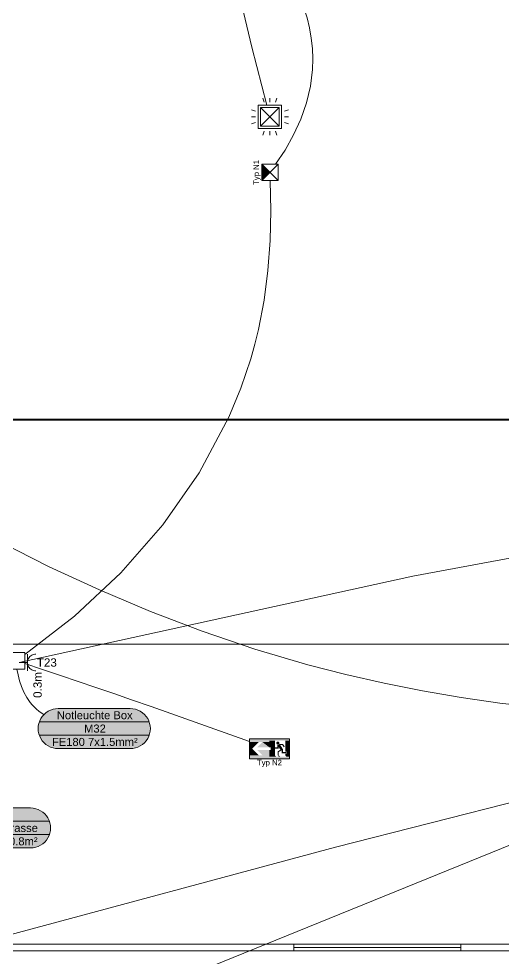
# Model space of a CAD drawing. Extents: x -1132 to 613, y -179 to 712.
# Drawn here: x -627.4 to -540.2, y 103.7 to 272.6 of the extents above; entities that cross this region are included whole.
import ezdxf
from ezdxf.lldxf.tags import DXFTag

# ---------------------------------------------------------------- set-up
doc = ezdxf.new("R2010")
doc.units = 0
doc.layers.get('0').update_dxf_attribs({"lineweight": 13})
for name, color, linetype, lineweight, true_color in [('A-____-MATC-OTLN', 7, 'Strichpunkt - Mittel', 40, 0x0080ff), ('EL01_WAN_BUS-KNX', 7, 'Continuous', 13, 0xcc0099), ('EL01_WAN_Kraft', 1, 'Continuous', 13, 0xff0000), ('EL01_WAN_Leitung_Brandmeldeanlagen', 7, 'Continuous', 13, 0xff8000), ('EL01_WAN_Leitung_BUS-KNX', 4, 'Continuous', 13, 0x00ffff), ('EL01_WAN_Leitung_HLKS', 5, 'Continuous', 13, 0x0000ff), ('EL01_WAN_Leitung_Kraft', 1, 'Continuous', 13, 0xff0000), ('EL01_WAN_Leitung_Licht', 7, 'Continuous', 13, 0x0080ff), ('EL01_WAN_Leitung_Notbeleuchtung', 7, 'Continuous', 13, 0x009900), ('EL01_WAN_Leuchten', 7, 'Continuous', 13, 0x0080ff), ('EL01_WAN_Notbeleuchtungen', 7, 'Continuous', 13, 0x009900), ('EL01_WAN_Notbeleuchtungentyp', 7, 'Continuous', 13, 0x009900)]:
    doc.layers.add(name, color=color, linetype=linetype, lineweight=lineweight, true_color=true_color)
doc.layers.add('S-GRID-____-OTLN', color=7, linetype='Continuous', lineweight=5)
doc.styles.get("Standard").update_dxf_attribs({"font": 'arial.ttf'})
tags = doc.linetypes.add('_Rasterlinie_', pattern=[0.375, 0.2, -0.05, 0.075, -0.05]).pattern_tags.tags
tags[10:11] = [DXFTag(74, 4), DXFTag(75, 0), DXFTag(340, '0'), DXFTag(46, 1.0), DXFTag(50, 0.0), DXFTag(44, 0.0), DXFTag(45, 0.0)]
tags[8:9] = [DXFTag(74, 4), DXFTag(75, 0), DXFTag(340, '0'), DXFTag(46, 1.0), DXFTag(50, 0.0), DXFTag(44, 0.0), DXFTag(45, 0.0)]
tags[6:7] = [DXFTag(74, 4), DXFTag(75, 0), DXFTag(340, '0'), DXFTag(46, 1.0), DXFTag(50, 0.0), DXFTag(44, 0.0), DXFTag(45, 0.0)]
tags[4:5] = [DXFTag(74, 4), DXFTag(75, 0), DXFTag(340, '0'), DXFTag(46, 1.0), DXFTag(50, 0.0), DXFTag(44, 0.0), DXFTag(45, 0.0)]
tags = doc.linetypes.add('Strichpunkt - Mittel', pattern=[0.35, 0.15, -0.1, 0, -0.1]).pattern_tags.tags
tags[10:11] = [DXFTag(74, 4), DXFTag(75, 0), DXFTag(340, '0'), DXFTag(46, 1.0), DXFTag(50, 0.0), DXFTag(44, 0.0), DXFTag(45, 0.0)]
tags[8:9] = [DXFTag(74, 4), DXFTag(75, 0), DXFTag(340, '0'), DXFTag(46, 1.0), DXFTag(50, 0.0), DXFTag(44, 0.0), DXFTag(45, 0.0)]
tags[6:7] = [DXFTag(74, 4), DXFTag(75, 0), DXFTag(340, '0'), DXFTag(46, 1.0), DXFTag(50, 0.0), DXFTag(44, 0.0), DXFTag(45, 0.0)]
tags[4:5] = [DXFTag(74, 4), DXFTag(75, 0), DXFTag(340, '0'), DXFTag(46, 1.0), DXFTag(50, 0.0), DXFTag(44, 0.0), DXFTag(45, 0.0)]

# ---------------------------------------------------------------- blocks, each defined once
blk = doc.blocks.new('Referenz-A0UJ359BXE', base_point=(-1140.16, -173.77))
at = {"layer": 'A-____-MATC-OTLN', "color": 0, "linetype": 'Strichpunkt - Mittel', "ltscale": 0.4}
blk.add_line((-1115.11, 200.56), (174.71, 200.56), dxfattribs=at)
at = {"layer": 'S-GRID-____-OTLN', "color": 0, "linetype": '_Rasterlinie_', "ltscale": 0.13}
blk.add_line((-1093.73, 160.16), (174.71, 160.16), dxfattribs=at)
blk = doc.blocks.new('Leitung-A0UJ35BVXE', base_point=(-596.15, 257.12))
at = {"color": 0, "linetype": 'ByBlock', "lineweight": -2, "ltscale": 0.13}
for p, q in [((-596.15, 357.16), (-596.15, 342.77)), ((-596.15, 342.77), (-594.73, 320.58)), ((-594.73, 320.58), (-593.5, 309.86)), ((-593.5, 309.86), (-591.95, 299.19)), ((-591.95, 299.19), (-590.07, 288.58)), ((-590.07, 288.58), (-587.91, 278.03)), ((-587.91, 278.03), (-585.46, 267.54)), ((-585.46, 267.54), (-582.76, 257.12))]:
    blk.add_line(p, q, dxfattribs=at)
blk = doc.blocks.new('RZL-Decke_ Links-A0UJ35CLXE', base_point=(-585.88, 139.56))
at = {"color": 0, "lineweight": -2}
for p, q in [((-585.88, 143.16), (-578.68, 143.16)), ((-585.88, 139.56), (-585.88, 143.16)), ((-578.68, 143.16), (-578.68, 139.56)), ((-578.68, 139.56), (-585.88, 139.56))]:
    blk.add_line(p, q, dxfattribs=at)
for points in [[(-585.88, 142.55), (-582.28, 142.55), (-585.88, 143.16)], [(-582.28, 142.55), (-585.88, 143.16), (-582.28, 143.16)], [(-585.88, 141.36), (-585.38, 141.36), (-585.88, 142.55)], [(-585.38, 141.36), (-585.88, 142.55), (-584.19, 142.55)], [(-584.46, 141.6), (-582.28, 141.6), (-583.51, 142.55)], [(-582.28, 141.6), (-583.51, 142.55), (-582.28, 142.55)], [(-582.28, 142.79), (-578.68, 142.79), (-582.28, 143.16)], [(-578.68, 142.79), (-582.28, 143.16), (-578.68, 143.16)], [(-582.28, 141.6), (-581.29, 141.6), (-582.28, 142.79)], [(-581.29, 141.6), (-582.28, 142.79), (-581.29, 142.79)], [(-580.48, 142.36), (-581.02, 142.36), (-580.49, 142.43)], [(-581.02, 142.36), (-580.49, 142.43), (-581.01, 142.43)], [(-581.01, 142.29), (-580.48, 142.36), (-581.02, 142.36)], [(-580.49, 142.43), (-581.01, 142.43), (-580.51, 142.5)], [(-581.01, 142.43), (-580.51, 142.5), (-580.99, 142.5)], [(-580.49, 142.29), (-581.01, 142.29), (-580.48, 142.36)], [(-580.99, 142.23), (-580.49, 142.29), (-581.01, 142.29)], [(-580.51, 142.5), (-580.99, 142.5), (-580.56, 142.56)], [(-580.99, 142.5), (-580.56, 142.56), (-580.94, 142.56)], [(-580.51, 142.23), (-580.99, 142.23), (-580.49, 142.29)], [(-580.94, 142.17), (-580.51, 142.23), (-580.99, 142.23)], [(-580.56, 142.56), (-580.94, 142.56), (-580.61, 142.6)], [(-580.94, 142.56), (-580.61, 142.6), (-580.89, 142.6)], [(-580.56, 142.17), (-580.94, 142.17), (-580.51, 142.23)], [(-580.89, 142.13), (-580.56, 142.17), (-580.94, 142.17)], [(-580.61, 142.6), (-580.89, 142.6), (-580.68, 142.63)], [(-580.89, 142.6), (-580.68, 142.63), (-580.82, 142.63)], [(-580.61, 142.13), (-580.89, 142.13), (-580.56, 142.17)], [(-580.82, 142.1), (-580.61, 142.13), (-580.89, 142.13)], [(-580.84, 142.02), (-579.69, 142.02), (-580.84, 142.05)], [(-579.69, 142.02), (-580.84, 142.05), (-579.71, 142.05)], [(-580.84, 142.05), (-579.71, 142.05), (-580.64, 142.05)], [(-580.84, 141.67), (-580.09, 141.67), (-580.84, 142.02)], [(-580.09, 141.67), (-580.84, 142.02), (-580.31, 142.02)], [(-580.68, 142.63), (-580.82, 142.63), (-580.75, 142.64)], [(-580.68, 142.1), (-580.82, 142.1), (-580.61, 142.13)], [(-580.75, 142.09), (-580.68, 142.1), (-580.82, 142.1)], [(-580.64, 142.05), (-579.72, 142.05), (-580.6, 142.07)], [(-579.71, 142.05), (-580.64, 142.05), (-579.72, 142.05)], [(-580.6, 142.07), (-579.73, 142.07), (-580.54, 142.11)], [(-579.72, 142.05), (-580.6, 142.07), (-579.73, 142.07)], [(-580.54, 142.11), (-579.75, 142.11), (-580.5, 142.16)], [(-579.73, 142.07), (-580.54, 142.11), (-579.75, 142.11)], [(-580.5, 142.16), (-579.79, 142.16), (-580.46, 142.23)], [(-579.75, 142.11), (-580.5, 142.16), (-579.79, 142.16)], [(-579.79, 142.16), (-580.46, 142.23), (-579.84, 142.23)], [(-579.78, 141.75), (-579.69, 142.02), (-579.97, 142.02)], [(-579.51, 141.75), (-579.78, 141.75), (-579.69, 142.02)], [(-579.4, 141.36), (-578.68, 141.36), (-579.4, 142.79)], [(-578.68, 141.36), (-579.4, 142.79), (-578.68, 142.79)], [(-585.88, 140.17), (-584.19, 140.17), (-585.88, 141.36)], [(-584.19, 140.17), (-585.88, 141.36), (-585.38, 141.36)], [(-583.51, 140.17), (-582.28, 140.17), (-584.46, 141.12)], [(-582.28, 140.17), (-584.46, 141.12), (-582.28, 141.12)], [(-582.28, 140.15), (-581.29, 140.15), (-582.28, 141.12)], [(-581.29, 140.15), (-582.28, 141.12), (-581.29, 141.12)], [(-582.04, 141.58), (-581.29, 141.58), (-582.04, 141.6)], [(-581.29, 141.58), (-582.04, 141.6), (-581.29, 141.6)], [(-582.04, 141.35), (-580.61, 141.35), (-582.04, 141.58)], [(-580.61, 141.35), (-582.04, 141.58), (-580.61, 141.58)], [(-582.04, 141.12), (-581.29, 141.12), (-582.04, 141.35)], [(-581.29, 141.12), (-582.04, 141.35), (-581.29, 141.35)], [(-580.84, 141.58), (-580.61, 141.58), (-580.84, 141.67)], [(-580.61, 141.58), (-580.84, 141.67), (-580.61, 141.67)], [(-580.78, 140.88), (-580.37, 140.88), (-580.45, 141.08)], [(-580.78, 140.76), (-580.58, 140.76), (-580.78, 140.88)], [(-580.58, 140.76), (-580.78, 140.88), (-580.37, 140.88)], [(-580.78, 140.21), (-580.58, 140.21), (-580.78, 140.76)], [(-580.58, 140.21), (-580.78, 140.76), (-580.58, 140.76)], [(-580.36, 141.27), (-579.84, 141.27), (-580.61, 141.67)], [(-579.84, 141.27), (-580.61, 141.67), (-580.09, 141.67)], [(-580.45, 141.08), (-579.84, 141.08), (-580.3, 141.17)], [(-580.37, 140.88), (-580.45, 141.08), (-580.05, 141.08)], [(-580.3, 141.17), (-579.84, 141.17), (-580.36, 141.27)], [(-579.84, 141.17), (-580.36, 141.27), (-579.84, 141.27)], [(-579.84, 141.08), (-580.3, 141.17), (-579.84, 141.17)], [(-580.05, 140.76), (-579.84, 140.76), (-580.05, 141.08)], [(-579.84, 140.76), (-580.05, 141.08), (-579.84, 141.08)], [(-580.05, 140.55), (-579.23, 140.55), (-580.05, 140.76)], [(-579.23, 140.55), (-580.05, 140.76), (-579.23, 140.76)], [(-579.69, 141.62), (-579.51, 141.75), (-579.78, 141.75)], [(-579.4, 140.83), (-578.68, 140.83), (-579.4, 141.36)], [(-578.68, 140.83), (-579.4, 141.36), (-578.68, 141.36)], [(-579.4, 140.15), (-578.68, 140.15), (-579.4, 140.49)], [(-578.68, 140.15), (-579.4, 140.49), (-578.68, 140.49)], [(-579.16, 140.49), (-578.68, 140.49), (-579.16, 140.83)], [(-578.68, 140.49), (-579.16, 140.83), (-578.68, 140.83)], [(-585.88, 139.56), (-582.28, 139.56), (-585.88, 140.17)], [(-582.28, 139.56), (-585.88, 140.17), (-582.28, 140.17)], [(-582.28, 139.95), (-581.09, 139.95), (-582.28, 140.15)], [(-581.09, 139.95), (-582.28, 140.15), (-581.29, 140.15)], [(-582.28, 139.56), (-578.68, 139.56), (-582.28, 139.95)], [(-578.68, 139.56), (-582.28, 139.95), (-578.68, 139.95)], [(-580.57, 139.95), (-580.38, 139.95), (-580.78, 140.15)], [(-580.38, 139.95), (-580.78, 140.15), (-580.58, 140.15)], [(-579.2, 139.95), (-578.68, 139.95), (-579.4, 140.15)], [(-578.68, 139.95), (-579.4, 140.15), (-578.68, 140.15)]]:
    blk.add_solid(points, dxfattribs=at)
blk = doc.blocks.new('Bemerkung 1-A0UJ35CNXE', base_point=(-584.51, 138.36))
at = {"color": 0, "lineweight": -2, "insert": (-584.51, 139.36), "char_height": 1, "attachment_point": 1}
blk.add_mtext('{\\fArial;Typ N2}', dxfattribs=at)
blk = doc.blocks.new('Leitung-A0UJ35EBXE', base_point=(-626.28, 142.67))
at = {"color": 0, "linetype": 'ByBlock', "lineweight": -2, "ltscale": 0.13}
for p, q in [((-626.28, 156.69), (-623.08, 155.62)), ((-623.08, 155.62), (-619.87, 154.54)), ((-619.87, 154.54), (-616.67, 153.45)), ((-616.67, 153.45), (-613.47, 152.36)), ((-613.47, 152.36), (-610.27, 151.26)), ((-610.27, 151.26), (-607.07, 150.16)), ((-607.07, 150.16), (-603.53, 148.93)), ((-603.53, 148.93), (-600, 147.7)), ((-600, 147.7), (-596.46, 146.45)), ((-596.46, 146.45), (-592.93, 145.2)), ((-592.93, 145.2), (-589.4, 143.94)), ((-589.4, 143.94), (-585.88, 142.67))]:
    blk.add_line(p, q, dxfattribs=at)
blk = doc.blocks.new('Leitung-A0UJ35ENXE', base_point=(-581.15, 246.48))
at = {"color": 0, "linetype": 'ByBlock', "lineweight": -2, "ltscale": 0.13}
for p, q in [((-579.11, 281.6), (-581.07, 284.8)), ((-577.42, 278.21), (-579.11, 281.6)), ((-576.05, 274.66), (-577.42, 278.21)), ((-575.5, 272.84), (-576.05, 274.66)), ((-575.06, 271), (-575.5, 272.84)), ((-574.73, 269.14), (-575.06, 271)), ((-574.52, 267.28), (-574.73, 269.14)), ((-574.44, 265.41), (-574.52, 267.28)), ((-574.49, 263.55), (-574.44, 265.41)), ((-574.87, 260.5), (-574.49, 263.55)), ((-575.6, 257.5), (-574.87, 260.5)), ((-576.63, 254.57), (-575.6, 257.5)), ((-577.92, 251.75), (-576.63, 254.57)), ((-579.44, 249.04), (-577.92, 251.75)), ((-581.15, 246.48), (-579.44, 249.04))]:
    blk.add_line(p, q, dxfattribs=at)
blk = doc.blocks.new('Leitung-A0UJ35EXXE', base_point=(-630.78, 148.75))
at = {"color": 0, "linetype": 'ByBlock', "lineweight": -2, "ltscale": 0.13}
for p, q in [((-621.88, 174.09), (-630.78, 178.54)), ((-612.84, 169.91), (-621.88, 174.09)), ((-603.65, 166.03), (-612.84, 169.91)), ((-594.34, 162.48), (-603.65, 166.03)), ((-584.91, 159.27), (-594.34, 162.48)), ((-575.36, 156.45), (-584.91, 159.27)), ((-568.52, 154.68), (-575.36, 156.45)), ((-561.64, 153.12), (-568.52, 154.68)), ((-554.72, 151.74), (-561.64, 153.12)), ((-547.77, 150.56), (-554.72, 151.74)), ((-540.79, 149.56), (-547.77, 150.56)), ((-533.78, 148.75), (-540.79, 149.56))]:
    blk.add_line(p, q, dxfattribs=at)
blk = doc.blocks.new('Kabelkanal-A0UJ35GVXE', base_point=(-932.88, 104.98))
at = {"color": 0, "linetype": 'ByBlock', "lineweight": -2, "ltscale": 0.13}
for p, q in [((-932.88, 106.18), (-232.88, 106.18)), ((-232.88, 104.98), (-932.88, 104.98))]:
    blk.add_line(p, q, dxfattribs=at)
blk = doc.blocks.new('Leitung-A0UJ35I5XE', base_point=(-627.68, 147.48))
at = {"color": 0, "linetype": 'ByBlock', "lineweight": -2, "ltscale": 0.13}
for p, q in [((-627.49, 154.62), (-627.68, 155.69)), ((-627.22, 153.56), (-627.49, 154.62)), ((-626.88, 152.52), (-627.22, 153.56)), ((-626.45, 151.51), (-626.88, 152.52)), ((-625.93, 150.56), (-626.45, 151.51)), ((-625.31, 149.67), (-625.93, 150.56)), ((-624.96, 149.26), (-625.31, 149.67)), ((-624.57, 148.86), (-624.96, 149.26)), ((-624.17, 148.48), (-624.57, 148.86)), ((-623.75, 148.13), (-624.17, 148.48)), ((-623.31, 147.8), (-623.75, 148.13)), ((-622.85, 147.48), (-623.31, 147.8))]:
    blk.add_line(p, q, dxfattribs=at)
blk = doc.blocks.new('Bewegungsmelder UP-A0UJ35IPXE', base_point=(-585.51, 251.69))
at = {"color": 0, "lineweight": -2}
for p, q in [((-584.29, 257.12), (-584.29, 252.92)), ((-580.09, 257.12), (-584.29, 257.12)), ((-583.19, 257.63), (-583.46, 258.34)), ((-582.19, 257.63), (-582.19, 258.34)), ((-581.18, 257.63), (-580.91, 258.34)), ((-580.09, 252.92), (-580.09, 257.12)), ((-584.8, 256.02), (-585.51, 256.29)), ((-580.51, 256.7), (-583.87, 256.7)), ((-583.87, 256.7), (-583.87, 253.34)), ((-583.87, 256.7), (-580.51, 253.34)), ((-580.51, 256.7), (-583.87, 253.34)), ((-580.51, 253.34), (-580.51, 256.7)), ((-579.57, 256.02), (-578.86, 256.29)), ((-584.8, 255.02), (-585.51, 255.02)), ((-584.8, 254.01), (-585.51, 253.74)), ((-579.57, 255.02), (-578.86, 255.02)), ((-579.57, 254.01), (-578.86, 253.74)), ((-584.29, 252.92), (-580.09, 252.92)), ((-583.87, 253.34), (-580.51, 253.34)), ((-583.19, 252.4), (-583.46, 251.69)), ((-582.19, 252.4), (-582.19, 251.69)), ((-581.18, 252.4), (-580.91, 251.69))]:
    blk.add_line(p, q, dxfattribs=at)
blk = doc.blocks.new('Leitung-A0UJ35IRXE', base_point=(-627.28, 156.86))
at = {"color": 0, "linetype": 'ByBlock', "lineweight": -2, "ltscale": 0.13}
for p, q in [((-556.47, 172.41), (-485.1, 185.65)), ((-627.28, 156.86), (-556.47, 172.41))]:
    blk.add_line(p, q, dxfattribs=at)
blk = doc.blocks.new('LED-Langfeldleuchte 37W-A0UJ35IVXE', base_point=(-577.86, 104.98))
at = {"color": 0, "lineweight": -2}
for p, q in [((-577.86, 104.98), (-577.86, 106.18)), ((-577.86, 105.58), (-547.86, 105.58)), ((-547.86, 104.98), (-547.86, 106.18))]:
    blk.add_line(p, q, dxfattribs=at)
blk = doc.blocks.new('Deckendose UP-A0UJ35J1XE', base_point=(-629.28, 155.69))
at = {"color": 0, "lineweight": -2}
for p, q in [((-629.28, 155.69), (-629.28, 158.69)), ((-629.28, 158.69), (-626.28, 158.69)), ((-626.28, 158.69), (-626.28, 155.69)), ((-626.28, 155.69), (-629.28, 155.69))]:
    blk.add_line(p, q, dxfattribs=at)
blk = doc.blocks.new('Notleuchte eckig-A0UJ35J7XE', base_point=(-583.64, 243.56))
at = {"color": 0, "lineweight": -2}
for p, q in [((-580.72, 243.56), (-583.64, 246.48)), ((-580.72, 246.48), (-583.64, 243.56)), ((-583.64, 243.56), (-583.64, 246.48)), ((-583.64, 246.48), (-580.72, 246.48)), ((-580.72, 246.48), (-580.72, 243.56)), ((-580.72, 243.56), (-583.64, 243.56))]:
    blk.add_line(p, q, dxfattribs=at)
for points in [[(-582.18, 245.02), (-583.64, 245.02), (-583.64, 246.48)], [(-583.64, 243.56), (-582.18, 245.02), (-583.64, 245.02)]]:
    blk.add_solid(points, dxfattribs=at)
blk = doc.blocks.new('Bemerkung 1-A0UJ35J9XE', base_point=(-585.14, 242.75))
at = {"color": 0, "lineweight": -2, "insert": (-585.14, 242.75), "char_height": 1, "attachment_point": 1, "rotation": 90}
blk.add_mtext('{\\fArial;Typ N1}', dxfattribs=at)
blk = doc.blocks.new('Gruppenzuleitung-A0UJ35K5XE', base_point=(-635.78, 123.5))
at = {"color": 0, "linetype": 'ByBlock', "lineweight": -2, "ltscale": 0.13}
for p, q in [((-633.98, 130.21), (-634.37, 129.95)), ((-633.56, 130.42), (-633.98, 130.21)), ((-633.11, 130.57), (-633.56, 130.42)), ((-632.65, 130.66), (-633.11, 130.57)), ((-632.18, 130.7), (-632.65, 130.66)), ((-632.18, 130.7), (-625.24, 130.7)), ((-624.77, 130.66), (-625.24, 130.7)), ((-624.31, 130.57), (-624.77, 130.66)), ((-623.86, 130.42), (-624.31, 130.57)), ((-623.44, 130.21), (-623.86, 130.42)), ((-623.05, 129.95), (-623.44, 130.21)), ((-635.51, 128.47), (-635.66, 128.03)), ((-635.3, 128.9), (-635.51, 128.47)), ((-635.04, 129.29), (-635.3, 128.9)), ((-634.73, 129.64), (-635.04, 129.29)), ((-634.37, 129.95), (-634.73, 129.64)), ((-622.69, 129.64), (-623.05, 129.95)), ((-622.38, 129.29), (-622.69, 129.64)), ((-622.12, 128.9), (-622.38, 129.29)), ((-621.91, 128.47), (-622.12, 128.9)), ((-621.76, 128.03), (-621.91, 128.47)), ((-635.75, 127.57), (-635.78, 127.1)), ((-635.78, 127.1), (-635.75, 126.63)), ((-635.66, 128.03), (-635.75, 127.57)), ((-635.58, 128.3), (-621.84, 128.3)), ((-621.67, 127.57), (-621.76, 128.03)), ((-621.64, 127.1), (-621.67, 127.57)), ((-621.67, 126.63), (-621.64, 127.1)), ((-635.75, 126.63), (-635.66, 126.16)), ((-635.66, 126.16), (-635.51, 125.72)), ((-635.58, 125.9), (-621.84, 125.9)), ((-635.51, 125.72), (-635.3, 125.3)), ((-635.3, 125.3), (-635.04, 124.9)), ((-622.38, 124.9), (-622.12, 125.3)), ((-622.12, 125.3), (-621.91, 125.72)), ((-621.91, 125.72), (-621.76, 126.16)), ((-621.76, 126.16), (-621.67, 126.63)), ((-635.04, 124.9), (-634.73, 124.55)), ((-634.73, 124.55), (-634.37, 124.24)), ((-634.37, 124.24), (-633.98, 123.98)), ((-633.98, 123.98), (-633.56, 123.77)), ((-633.56, 123.77), (-633.11, 123.62)), ((-633.11, 123.62), (-632.65, 123.53)), ((-632.65, 123.53), (-632.18, 123.5)), ((-632.18, 123.5), (-625.24, 123.5)), ((-625.24, 123.5), (-624.77, 123.53)), ((-624.77, 123.53), (-624.31, 123.62)), ((-624.31, 123.62), (-623.86, 123.77)), ((-623.86, 123.77), (-623.44, 123.98)), ((-623.44, 123.98), (-623.05, 124.24)), ((-623.05, 124.24), (-622.69, 124.55)), ((-622.69, 124.55), (-622.38, 124.9))]:
    blk.add_line(p, q, dxfattribs=at)
at = {"color": 7, "linetype": 'ByBlock', "lineweight": -2, "ltscale": 0.13, "true_color": 0xffffff}
for points in [[(-634.21, 130.07), (-623.21, 130.07), (-633.98, 130.21)], [(-633.98, 130.21), (-623.44, 130.21), (-633.74, 130.34)], [(-623.21, 130.07), (-633.98, 130.21), (-623.44, 130.21)], [(-633.98, 130.21), (-623.44, 130.21), (-633.98, 130.21)], [(-623.44, 130.21), (-633.98, 130.21), (-623.44, 130.21)], [(-633.74, 130.34), (-623.68, 130.34), (-633.5, 130.45)], [(-623.44, 130.21), (-633.74, 130.34), (-623.68, 130.34)], [(-633.5, 130.45), (-623.92, 130.45), (-633.24, 130.54)], [(-623.68, 130.34), (-633.5, 130.45), (-623.92, 130.45)], [(-633.24, 130.54), (-624.18, 130.54), (-632.98, 130.61)], [(-623.92, 130.45), (-633.24, 130.54), (-624.18, 130.54)], [(-632.98, 130.61), (-624.44, 130.61), (-632.72, 130.66)], [(-624.18, 130.54), (-632.98, 130.61), (-624.44, 130.61)], [(-632.72, 130.66), (-624.7, 130.66), (-632.45, 130.69)], [(-624.44, 130.61), (-632.72, 130.66), (-624.7, 130.66)], [(-632.45, 130.69), (-624.97, 130.69), (-632.18, 130.7)], [(-624.7, 130.66), (-632.45, 130.69), (-624.97, 130.69)], [(-624.97, 130.69), (-632.18, 130.7), (-625.24, 130.7)], [(-635.53, 128.41), (-621.89, 128.41), (-635.42, 128.66)], [(-635.42, 128.66), (-621.99, 128.66), (-635.3, 128.9)], [(-621.89, 128.41), (-635.42, 128.66), (-621.99, 128.66)], [(-635.42, 128.66), (-621.99, 128.66), (-635.42, 128.66)], [(-621.99, 128.66), (-635.42, 128.66), (-621.99, 128.66)], [(-635.3, 128.9), (-622.12, 128.9), (-635.16, 129.12)], [(-621.99, 128.66), (-635.3, 128.9), (-622.12, 128.9)], [(-635.3, 128.9), (-622.12, 128.9), (-635.3, 128.9)], [(-622.12, 128.9), (-635.3, 128.9), (-622.12, 128.9)], [(-635.16, 129.12), (-622.26, 129.12), (-635, 129.34)], [(-622.12, 128.9), (-635.16, 129.12), (-622.26, 129.12)], [(-635, 129.34), (-622.42, 129.34), (-634.82, 129.54)], [(-622.26, 129.12), (-635, 129.34), (-622.42, 129.34)], [(-635, 129.34), (-622.42, 129.34), (-635, 129.34)], [(-622.42, 129.34), (-635, 129.34), (-622.42, 129.34)], [(-634.82, 129.54), (-622.6, 129.54), (-634.63, 129.73)], [(-622.42, 129.34), (-634.82, 129.54), (-622.6, 129.54)], [(-634.82, 129.54), (-622.6, 129.54), (-634.82, 129.54)], [(-622.6, 129.54), (-634.82, 129.54), (-622.6, 129.54)], [(-634.63, 129.73), (-622.79, 129.73), (-634.43, 129.91)], [(-622.6, 129.54), (-634.63, 129.73), (-622.79, 129.73)], [(-634.63, 129.73), (-622.79, 129.73), (-634.63, 129.73)], [(-622.79, 129.73), (-634.63, 129.73), (-622.79, 129.73)], [(-634.43, 129.91), (-622.99, 129.91), (-634.21, 130.07)], [(-622.79, 129.73), (-634.43, 129.91), (-622.99, 129.91)], [(-634.43, 129.91), (-622.99, 129.91), (-634.43, 129.91)], [(-622.99, 129.91), (-634.43, 129.91), (-622.99, 129.91)], [(-622.99, 129.91), (-634.21, 130.07), (-623.21, 130.07)], [(-635.78, 127.1), (-621.64, 127.1), (-635.77, 127.36)], [(-635.77, 126.83), (-621.65, 126.83), (-635.78, 127.1)], [(-621.65, 126.83), (-635.78, 127.1), (-621.64, 127.1)], [(-635.78, 127.1), (-621.64, 127.1), (-635.78, 127.1)], [(-621.64, 127.1), (-635.78, 127.1), (-621.64, 127.1)], [(-635.77, 127.36), (-621.65, 127.36), (-635.74, 127.63)], [(-621.64, 127.1), (-635.77, 127.36), (-621.65, 127.36)], [(-635.74, 126.56), (-621.68, 126.56), (-635.77, 126.83)], [(-621.68, 126.56), (-635.77, 126.83), (-621.65, 126.83)], [(-635.77, 126.83), (-621.65, 126.83), (-635.77, 126.83)], [(-621.65, 126.83), (-635.77, 126.83), (-621.65, 126.83)], [(-635.74, 127.63), (-621.68, 127.63), (-635.69, 127.9)], [(-621.65, 127.36), (-635.74, 127.63), (-621.68, 127.63)], [(-635.74, 127.63), (-621.68, 127.63), (-635.74, 127.63)], [(-621.68, 127.63), (-635.74, 127.63), (-621.68, 127.63)], [(-635.69, 127.9), (-621.73, 127.9), (-635.62, 128.16)], [(-621.68, 127.63), (-635.69, 127.9), (-621.73, 127.9)], [(-635.69, 127.9), (-621.73, 127.9), (-635.69, 127.9)], [(-621.73, 127.9), (-635.69, 127.9), (-621.73, 127.9)], [(-635.62, 128.16), (-621.8, 128.16), (-635.53, 128.41)], [(-621.73, 127.9), (-635.62, 128.16), (-621.8, 128.16)], [(-621.8, 128.16), (-635.53, 128.41), (-621.89, 128.41)], [(-635.69, 126.29), (-621.73, 126.29), (-635.74, 126.56)], [(-621.73, 126.29), (-635.74, 126.56), (-621.68, 126.56)], [(-635.74, 126.56), (-621.68, 126.56), (-635.74, 126.56)], [(-621.68, 126.56), (-635.74, 126.56), (-621.68, 126.56)], [(-635.62, 126.03), (-621.8, 126.03), (-635.69, 126.29)], [(-621.8, 126.03), (-635.69, 126.29), (-621.73, 126.29)], [(-635.53, 125.78), (-621.89, 125.78), (-635.62, 126.03)], [(-621.89, 125.78), (-635.62, 126.03), (-621.8, 126.03)], [(-635.42, 125.53), (-621.99, 125.53), (-635.53, 125.78)], [(-621.99, 125.53), (-635.53, 125.78), (-621.89, 125.78)], [(-635.3, 125.3), (-622.12, 125.3), (-635.42, 125.53)], [(-622.12, 125.3), (-635.42, 125.53), (-621.99, 125.53)], [(-635.42, 125.53), (-621.99, 125.53), (-635.42, 125.53)], [(-621.99, 125.53), (-635.42, 125.53), (-621.99, 125.53)], [(-635.16, 125.07), (-622.26, 125.07), (-635.3, 125.3)], [(-622.26, 125.07), (-635.3, 125.3), (-622.12, 125.3)], [(-635.3, 125.3), (-622.12, 125.3), (-635.3, 125.3)], [(-622.12, 125.3), (-635.3, 125.3), (-622.12, 125.3)], [(-635, 124.85), (-622.42, 124.85), (-635.16, 125.07)], [(-622.42, 124.85), (-635.16, 125.07), (-622.26, 125.07)], [(-634.82, 124.65), (-622.6, 124.65), (-635, 124.85)], [(-622.6, 124.65), (-635, 124.85), (-622.42, 124.85)], [(-634.63, 124.46), (-622.79, 124.46), (-634.82, 124.65)], [(-622.79, 124.46), (-634.82, 124.65), (-622.6, 124.65)], [(-634.43, 124.28), (-622.99, 124.28), (-634.63, 124.46)], [(-622.99, 124.28), (-634.63, 124.46), (-622.79, 124.46)], [(-634.21, 124.12), (-623.21, 124.12), (-634.43, 124.28)], [(-623.21, 124.12), (-634.43, 124.28), (-622.99, 124.28)], [(-633.98, 123.98), (-623.44, 123.98), (-634.21, 124.12)], [(-623.44, 123.98), (-634.21, 124.12), (-623.21, 124.12)], [(-634.21, 124.12), (-623.21, 124.12), (-634.21, 124.12)], [(-623.21, 124.12), (-634.21, 124.12), (-623.21, 124.12)], [(-633.74, 123.85), (-623.68, 123.85), (-633.98, 123.98)], [(-623.68, 123.85), (-633.98, 123.98), (-623.44, 123.98)], [(-633.5, 123.74), (-623.92, 123.74), (-633.74, 123.85)], [(-623.92, 123.74), (-633.74, 123.85), (-623.68, 123.85)], [(-633.24, 123.66), (-624.18, 123.66), (-633.5, 123.74)], [(-624.18, 123.66), (-633.5, 123.74), (-623.92, 123.74)], [(-632.98, 123.59), (-624.44, 123.59), (-633.24, 123.66)], [(-624.44, 123.59), (-633.24, 123.66), (-624.18, 123.66)], [(-632.72, 123.54), (-624.7, 123.54), (-632.98, 123.59)], [(-624.7, 123.54), (-632.98, 123.59), (-624.44, 123.59)], [(-632.45, 123.51), (-624.97, 123.51), (-632.72, 123.54)], [(-624.97, 123.51), (-632.72, 123.54), (-624.7, 123.54)], [(-632.18, 123.5), (-625.24, 123.5), (-632.45, 123.51)], [(-625.24, 123.5), (-632.45, 123.51), (-624.97, 123.51)]]:
    blk.add_solid(points, dxfattribs=at)
at = {"color": 0, "linetype": 'ByBlock', "lineweight": -2, "ltscale": 0.13, "char_height": 1.44, "attachment_point": 1}
for s, insert in [('{\\fArial;SK Trasse}', (-633.31, 127.82)), ('{\\fArial;2x2x0.8m²}', (-633.36, 125.42))]:
    blk.add_mtext(s, dxfattribs=dict(at, insert=insert))
blk = doc.blocks.new('Steckdose T23_ UP-A0UJ35L1XE', base_point=(-627.28, 155.36))
at = {"color": 0, "linetype": 'ByBlock', "lineweight": -2, "ltscale": 0.13}
for p, q in [((-625.78, 155.36), (-625.78, 158.36)), ((-625.77, 157.06), (-625.73, 157.25)), ((-625.73, 157.25), (-625.67, 157.44)), ((-625.67, 157.44), (-625.58, 157.61)), ((-625.58, 157.61), (-625.47, 157.78)), ((-625.47, 157.78), (-625.35, 157.92)), ((-625.35, 157.92), (-625.2, 158.05)), ((-625.2, 158.05), (-625.03, 158.16)), ((-625.03, 158.16), (-624.86, 158.25)), ((-624.86, 158.25), (-624.67, 158.31)), ((-624.67, 158.31), (-624.48, 158.35)), ((-624.48, 158.35), (-624.28, 158.36)), ((-625.78, 156.86), (-627.28, 156.86)), ((-625.78, 156.86), (-625.77, 157.06)), ((-625.77, 156.67), (-625.78, 156.86)), ((-625.73, 156.48), (-625.77, 156.67)), ((-625.67, 156.29), (-625.73, 156.48)), ((-625.58, 156.11), (-625.67, 156.29)), ((-625.47, 155.95), (-625.58, 156.11)), ((-625.35, 155.8), (-625.47, 155.95)), ((-625.2, 155.67), (-625.35, 155.8)), ((-625.03, 155.56), (-625.2, 155.67)), ((-624.86, 155.48), (-625.03, 155.56)), ((-624.67, 155.41), (-624.86, 155.48)), ((-624.48, 155.38), (-624.67, 155.41)), ((-624.28, 155.36), (-624.48, 155.38))]:
    blk.add_line(p, q, dxfattribs=at)
at = {"color": 0, "linetype": 'ByBlock', "lineweight": -2, "ltscale": 0.13, "insert": (-624.12, 157.61), "char_height": 1.5, "attachment_point": 1}
blk.add_mtext('{\\fArial;T23}', dxfattribs=at)
blk = doc.blocks.new('Absolute Höhe-A0UJ35L3XE', base_point=(-624.73, 150.49))
at = {"color": 0, "lineweight": -2, "insert": (-624.73, 150.49), "char_height": 1.5, "attachment_point": 1, "rotation": 90}
blk.add_mtext('{\\fArial;0.3m}', dxfattribs=at)
blk = doc.blocks.new('Leitung-A0UJ35LJXE', base_point=(-626.28, 158.32))
at = {"color": 0, "linetype": 'ByBlock', "lineweight": -2, "ltscale": 0.13}
for p, q in [((-582.02, 238.17), (-582.13, 243.56)), ((-582.15, 232.78), (-582.02, 238.17)), ((-582.55, 227.39), (-582.15, 232.78)), ((-583.24, 222.03), (-582.55, 227.39)), ((-584.24, 216.73), (-583.24, 222.03)), ((-584.88, 214.1), (-584.24, 216.73)), ((-585.6, 211.5), (-584.88, 214.1)), ((-587.39, 206.18), (-585.6, 211.5)), ((-589.55, 200.98), (-587.39, 206.18)), ((-594.91, 191), (-589.55, 200.98)), ((-601.47, 181.64), (-594.91, 191)), ((-609.02, 173.01), (-601.47, 181.64)), ((-617.36, 165.2), (-609.02, 173.01)), ((-626.28, 158.32), (-617.36, 165.2))]:
    blk.add_line(p, q, dxfattribs=at)
blk = doc.blocks.new('Leitung-A0UJ35M1XE', base_point=(-809.48, -4.88))
at = {"color": 0, "linetype": 'ByBlock', "lineweight": -2, "ltscale": 0.13}
blk.add_line((-631.62, 86.47), (-538.59, 124.18), dxfattribs=at)
blk = doc.blocks.new('Leitung-A0UJ35Q1XE', base_point=(-810.01, 55.23))
at = {"color": 0, "linetype": 'ByBlock', "lineweight": -2, "ltscale": 0.13}
for p, q in [((-509.99, 139.04), (-570.36, 123.62)), ((-570.36, 123.62), (-630.55, 107.48))]:
    blk.add_line(p, q, dxfattribs=at)
blk = doc.blocks.new('Gruppenzuleitung-A0UJ35R1XE', base_point=(-623.87, 141.38))
at = {"color": 0, "linetype": 'ByBlock', "lineweight": -2, "ltscale": 0.13}
for p, q in [((-623.12, 147.17), (-623.39, 146.78)), ((-622.81, 147.52), (-623.12, 147.17)), ((-622.46, 147.83), (-622.81, 147.52)), ((-622.07, 148.1), (-622.46, 147.83)), ((-621.65, 148.3), (-622.07, 148.1)), ((-621.2, 148.46), (-621.65, 148.3)), ((-620.74, 148.55), (-621.2, 148.46)), ((-620.27, 148.58), (-620.74, 148.55)), ((-620.27, 148.58), (-607.29, 148.58)), ((-606.82, 148.55), (-607.29, 148.58)), ((-606.36, 148.46), (-606.82, 148.55)), ((-605.91, 148.3), (-606.36, 148.46)), ((-605.49, 148.1), (-605.91, 148.3)), ((-605.1, 147.83), (-605.49, 148.1)), ((-604.75, 147.52), (-605.1, 147.83)), ((-604.44, 147.17), (-604.75, 147.52)), ((-604.17, 146.78), (-604.44, 147.17)), ((-623.84, 145.45), (-623.87, 144.98)), ((-623.75, 145.91), (-623.84, 145.45)), ((-623.59, 146.36), (-623.75, 145.91)), ((-623.66, 146.18), (-603.9, 146.18)), ((-623.39, 146.78), (-623.59, 146.36)), ((-603.97, 146.36), (-604.17, 146.78)), ((-603.82, 145.91), (-603.97, 146.36)), ((-603.72, 145.45), (-603.82, 145.91)), ((-603.69, 144.98), (-603.72, 145.45)), ((-623.87, 144.98), (-623.84, 144.51)), ((-623.84, 144.51), (-623.75, 144.05)), ((-623.75, 144.05), (-623.59, 143.6)), ((-623.66, 143.78), (-603.9, 143.78)), ((-603.97, 143.6), (-603.82, 144.05)), ((-603.82, 144.05), (-603.72, 144.51)), ((-603.72, 144.51), (-603.69, 144.98)), ((-623.59, 143.6), (-623.39, 143.18)), ((-623.39, 143.18), (-623.12, 142.79)), ((-623.12, 142.79), (-622.81, 142.43)), ((-622.81, 142.43), (-622.46, 142.12)), ((-622.46, 142.12), (-622.07, 141.86)), ((-605.49, 141.86), (-605.1, 142.12)), ((-605.1, 142.12), (-604.75, 142.43)), ((-604.75, 142.43), (-604.44, 142.79)), ((-604.44, 142.79), (-604.17, 143.18)), ((-604.17, 143.18), (-603.97, 143.6)), ((-622.07, 141.86), (-621.65, 141.65)), ((-621.65, 141.65), (-621.2, 141.5)), ((-621.2, 141.5), (-620.74, 141.41)), ((-620.74, 141.41), (-620.27, 141.38)), ((-620.27, 141.38), (-607.29, 141.38)), ((-607.29, 141.38), (-606.82, 141.41)), ((-606.82, 141.41), (-606.36, 141.5)), ((-606.36, 141.5), (-605.91, 141.65)), ((-605.91, 141.65), (-605.49, 141.86))]:
    blk.add_line(p, q, dxfattribs=at)
at = {"color": 7, "linetype": 'ByBlock', "lineweight": -2, "ltscale": 0.13, "true_color": 0xffffff}
for points in [[(-623.39, 146.78), (-604.17, 146.78), (-623.24, 147.01)], [(-623.24, 147.01), (-604.32, 147.01), (-623.08, 147.22)], [(-604.17, 146.78), (-623.24, 147.01), (-604.32, 147.01)], [(-623.24, 147.01), (-604.32, 147.01), (-623.24, 147.01)], [(-604.32, 147.01), (-623.24, 147.01), (-604.32, 147.01)], [(-623.08, 147.22), (-604.48, 147.22), (-622.91, 147.43)], [(-604.32, 147.01), (-623.08, 147.22), (-604.48, 147.22)], [(-623.08, 147.22), (-604.48, 147.22), (-623.08, 147.22)], [(-604.48, 147.22), (-623.08, 147.22), (-604.48, 147.22)], [(-622.91, 147.43), (-604.65, 147.43), (-622.72, 147.62)], [(-604.48, 147.22), (-622.91, 147.43), (-604.65, 147.43)], [(-622.72, 147.62), (-604.84, 147.62), (-622.51, 147.79)], [(-604.65, 147.43), (-622.72, 147.62), (-604.84, 147.62)], [(-622.72, 147.62), (-604.84, 147.62), (-622.72, 147.62)], [(-604.84, 147.62), (-622.72, 147.62), (-604.84, 147.62)], [(-622.51, 147.79), (-605.05, 147.79), (-622.3, 147.95)], [(-604.84, 147.62), (-622.51, 147.79), (-605.05, 147.79)], [(-622.3, 147.95), (-605.26, 147.95), (-622.07, 148.1)], [(-605.05, 147.79), (-622.3, 147.95), (-605.26, 147.95)], [(-622.07, 148.1), (-605.49, 148.1), (-621.83, 148.22)], [(-605.26, 147.95), (-622.07, 148.1), (-605.49, 148.1)], [(-622.07, 148.1), (-605.49, 148.1), (-622.07, 148.1)], [(-605.49, 148.1), (-622.07, 148.1), (-605.49, 148.1)], [(-621.83, 148.22), (-605.73, 148.22), (-621.58, 148.33)], [(-605.49, 148.1), (-621.83, 148.22), (-605.73, 148.22)], [(-621.83, 148.22), (-605.73, 148.22), (-621.83, 148.22)], [(-605.73, 148.22), (-621.83, 148.22), (-605.73, 148.22)], [(-621.58, 148.33), (-605.98, 148.33), (-621.33, 148.42)], [(-605.73, 148.22), (-621.58, 148.33), (-605.98, 148.33)], [(-621.58, 148.33), (-605.98, 148.33), (-621.58, 148.33)], [(-605.98, 148.33), (-621.58, 148.33), (-605.98, 148.33)], [(-621.33, 148.42), (-606.23, 148.42), (-621.07, 148.49)], [(-605.98, 148.33), (-621.33, 148.42), (-606.23, 148.42)], [(-621.07, 148.49), (-606.49, 148.49), (-620.81, 148.54)], [(-606.23, 148.42), (-621.07, 148.49), (-606.49, 148.49)], [(-620.81, 148.54), (-606.76, 148.54), (-620.54, 148.57)], [(-606.49, 148.49), (-620.81, 148.54), (-606.76, 148.54)], [(-620.54, 148.57), (-607.02, 148.57), (-620.27, 148.58)], [(-606.76, 148.54), (-620.54, 148.57), (-607.02, 148.57)], [(-607.02, 148.57), (-620.27, 148.58), (-607.29, 148.58)], [(-623.86, 145.25), (-603.7, 145.25), (-623.83, 145.52)], [(-623.83, 145.52), (-603.73, 145.52), (-623.78, 145.78)], [(-603.7, 145.25), (-623.83, 145.52), (-603.73, 145.52)], [(-623.83, 145.52), (-603.73, 145.52), (-623.83, 145.52)], [(-603.73, 145.52), (-623.83, 145.52), (-603.73, 145.52)], [(-623.78, 145.78), (-603.78, 145.78), (-623.71, 146.04)], [(-603.73, 145.52), (-623.78, 145.78), (-603.78, 145.78)], [(-623.71, 146.04), (-603.85, 146.04), (-623.62, 146.29)], [(-603.78, 145.78), (-623.71, 146.04), (-603.85, 146.04)], [(-623.71, 146.04), (-603.85, 146.04), (-623.71, 146.04)], [(-603.85, 146.04), (-623.71, 146.04), (-603.85, 146.04)], [(-623.62, 146.29), (-603.94, 146.29), (-623.51, 146.54)], [(-603.85, 146.04), (-623.62, 146.29), (-603.94, 146.29)], [(-623.62, 146.29), (-603.94, 146.29), (-623.62, 146.29)], [(-603.94, 146.29), (-623.62, 146.29), (-603.94, 146.29)], [(-623.51, 146.54), (-604.05, 146.54), (-623.39, 146.78)], [(-603.94, 146.29), (-623.51, 146.54), (-604.05, 146.54)], [(-623.51, 146.54), (-604.05, 146.54), (-623.51, 146.54)], [(-604.05, 146.54), (-623.51, 146.54), (-604.05, 146.54)], [(-604.05, 146.54), (-623.39, 146.78), (-604.17, 146.78)], [(-623.87, 144.98), (-603.69, 144.98), (-623.86, 145.25)], [(-623.86, 144.71), (-603.7, 144.71), (-623.87, 144.98)], [(-603.7, 144.71), (-623.87, 144.98), (-603.69, 144.98)], [(-603.69, 144.98), (-623.86, 145.25), (-603.7, 145.25)], [(-623.83, 144.44), (-603.73, 144.44), (-623.86, 144.71)], [(-603.73, 144.44), (-623.86, 144.71), (-603.7, 144.71)], [(-623.86, 144.71), (-603.7, 144.71), (-623.86, 144.71)], [(-603.7, 144.71), (-623.86, 144.71), (-603.7, 144.71)], [(-623.78, 144.18), (-603.78, 144.18), (-623.83, 144.44)], [(-603.78, 144.18), (-623.83, 144.44), (-603.73, 144.44)], [(-623.83, 144.44), (-603.73, 144.44), (-623.83, 144.44)], [(-603.73, 144.44), (-623.83, 144.44), (-603.73, 144.44)], [(-623.71, 143.92), (-603.85, 143.92), (-623.78, 144.18)], [(-603.85, 143.92), (-623.78, 144.18), (-603.78, 144.18)], [(-623.62, 143.66), (-603.94, 143.66), (-623.71, 143.92)], [(-603.94, 143.66), (-623.71, 143.92), (-603.85, 143.92)], [(-623.51, 143.42), (-604.05, 143.42), (-623.62, 143.66)], [(-604.05, 143.42), (-623.62, 143.66), (-603.94, 143.66)], [(-623.39, 143.18), (-604.17, 143.18), (-623.51, 143.42)], [(-604.17, 143.18), (-623.51, 143.42), (-604.05, 143.42)], [(-623.51, 143.42), (-604.05, 143.42), (-623.51, 143.42)], [(-604.05, 143.42), (-623.51, 143.42), (-604.05, 143.42)], [(-623.24, 142.95), (-604.32, 142.95), (-623.39, 143.18)], [(-604.32, 142.95), (-623.39, 143.18), (-604.17, 143.18)], [(-623.08, 142.73), (-604.48, 142.73), (-623.24, 142.95)], [(-604.48, 142.73), (-623.24, 142.95), (-604.32, 142.95)], [(-622.91, 142.53), (-604.65, 142.53), (-623.08, 142.73)], [(-604.65, 142.53), (-623.08, 142.73), (-604.48, 142.73)], [(-622.72, 142.34), (-604.84, 142.34), (-622.91, 142.53)], [(-604.84, 142.34), (-622.91, 142.53), (-604.65, 142.53)], [(-622.51, 142.16), (-605.05, 142.16), (-622.72, 142.34)], [(-605.05, 142.16), (-622.72, 142.34), (-604.84, 142.34)], [(-622.3, 142), (-605.26, 142), (-622.51, 142.16)], [(-605.26, 142), (-622.51, 142.16), (-605.05, 142.16)], [(-622.07, 141.86), (-605.49, 141.86), (-622.3, 142)], [(-605.49, 141.86), (-622.3, 142), (-605.26, 142)], [(-621.83, 141.74), (-605.73, 141.74), (-622.07, 141.86)], [(-605.73, 141.74), (-622.07, 141.86), (-605.49, 141.86)], [(-621.58, 141.63), (-605.98, 141.63), (-621.83, 141.74)], [(-605.98, 141.63), (-621.83, 141.74), (-605.73, 141.74)], [(-621.33, 141.54), (-606.23, 141.54), (-621.58, 141.63)], [(-606.23, 141.54), (-621.58, 141.63), (-605.98, 141.63)], [(-621.07, 141.47), (-606.49, 141.47), (-621.33, 141.54)], [(-606.49, 141.47), (-621.33, 141.54), (-606.23, 141.54)], [(-620.81, 141.42), (-606.76, 141.42), (-621.07, 141.47)], [(-606.76, 141.42), (-621.07, 141.47), (-606.49, 141.47)], [(-620.54, 141.39), (-607.02, 141.39), (-620.81, 141.42)], [(-607.02, 141.39), (-620.81, 141.42), (-606.76, 141.42)], [(-620.27, 141.38), (-607.29, 141.38), (-620.54, 141.39)], [(-607.29, 141.38), (-620.54, 141.39), (-607.02, 141.39)]]:
    blk.add_solid(points, dxfattribs=at)
at = {"color": 0, "linetype": 'ByBlock', "lineweight": -2, "ltscale": 0.13, "char_height": 1.44, "attachment_point": 1}
for s, insert in [('{\\fArial;Notleuchte Box}', (-620.51, 148.1)), ('{\\fArial;M32}', (-615.61, 145.7)), ('{\\fArial;FE180 7x1.5mm²}', (-621.39, 143.3))]:
    blk.add_mtext(s, dxfattribs=dict(at, insert=insert))

msp = doc.modelspace()

# ---------------------------------------------------------------- block references
at = {"color": 9, "lineweight": 25, "ltscale": 0.25, "true_color": 0xc0c0c0}
msp.add_blockref('Referenz-A0UJ359BXE', (-1140.16, -173.77), dxfattribs=at)
at = {"layer": 'EL01_WAN_BUS-KNX', "linetype": 'Continuous', "ltscale": 0.13}
msp.add_blockref('Bewegungsmelder UP-A0UJ35IPXE', (-585.51, 251.69), dxfattribs=at)
at = {"layer": 'EL01_WAN_Kraft', "ltscale": 0.13}
for name, p in [('Steckdose T23_ UP-A0UJ35L1XE', (-627.28, 155.36)), ('Absolute Höhe-A0UJ35L3XE', (-624.73, 150.49))]:
    msp.add_blockref(name, p, dxfattribs=at)
at = {"layer": 'EL01_WAN_Leitung_Brandmeldeanlagen', "ltscale": 0.13}
msp.add_blockref('Gruppenzuleitung-A0UJ35K5XE', (-635.78, 123.5), dxfattribs=at)
at = {"layer": 'EL01_WAN_Leitung_BUS-KNX', "ltscale": 0.13}
msp.add_blockref('Leitung-A0UJ35BVXE', (-596.15, 257.12), dxfattribs=at)
at = {"layer": 'EL01_WAN_Leitung_HLKS', "ltscale": 0.13}
for name, p in [('Leitung-A0UJ35Q1XE', (-810.01, 55.23)), ('Leitung-A0UJ35M1XE', (-809.48, -4.88))]:
    msp.add_blockref(name, p, dxfattribs=at)
at = {"layer": 'EL01_WAN_Leitung_Kraft', "ltscale": 0.13}
msp.add_blockref('Leitung-A0UJ35IRXE', (-627.28, 156.86), dxfattribs=at)
at = {"layer": 'EL01_WAN_Leitung_Licht', "ltscale": 0.13}
msp.add_blockref('Leitung-A0UJ35EXXE', (-630.78, 148.75), dxfattribs=at)
at = {"layer": 'EL01_WAN_Leitung_Notbeleuchtung', "ltscale": 0.13}
for name, p in [('Leitung-A0UJ35ENXE', (-581.15, 246.48)), ('Leitung-A0UJ35LJXE', (-626.28, 158.32)), ('Leitung-A0UJ35I5XE', (-627.68, 147.48)), ('Leitung-A0UJ35EBXE', (-626.28, 142.67)), ('Gruppenzuleitung-A0UJ35R1XE', (-623.87, 141.38))]:
    msp.add_blockref(name, p, dxfattribs=at)
at = {"layer": 'EL01_WAN_Leuchten', "ltscale": 0.13}
for name, p in [('Kabelkanal-A0UJ35GVXE', (-932.88, 104.98)), ('LED-Langfeldleuchte 37W-A0UJ35IVXE', (-577.86, 104.98))]:
    msp.add_blockref(name, p, dxfattribs=at)
at = {"layer": 'EL01_WAN_Notbeleuchtungen', "linetype": 'Continuous', "ltscale": 0.13}
for name, p in [('Notleuchte eckig-A0UJ35J7XE', (-583.64, 243.56)), ('Deckendose UP-A0UJ35J1XE', (-629.28, 155.69)), ('RZL-Decke_ Links-A0UJ35CLXE', (-585.88, 139.56))]:
    msp.add_blockref(name, p, dxfattribs=at)
at = {"layer": 'EL01_WAN_Notbeleuchtungentyp', "linetype": 'Continuous', "ltscale": 0.13}
for name, p in [('Bemerkung 1-A0UJ35J9XE', (-585.14, 242.75)), ('Bemerkung 1-A0UJ35CNXE', (-584.51, 138.36))]:
    msp.add_blockref(name, p, dxfattribs=at)

doc.saveas('drawing.dxf')
